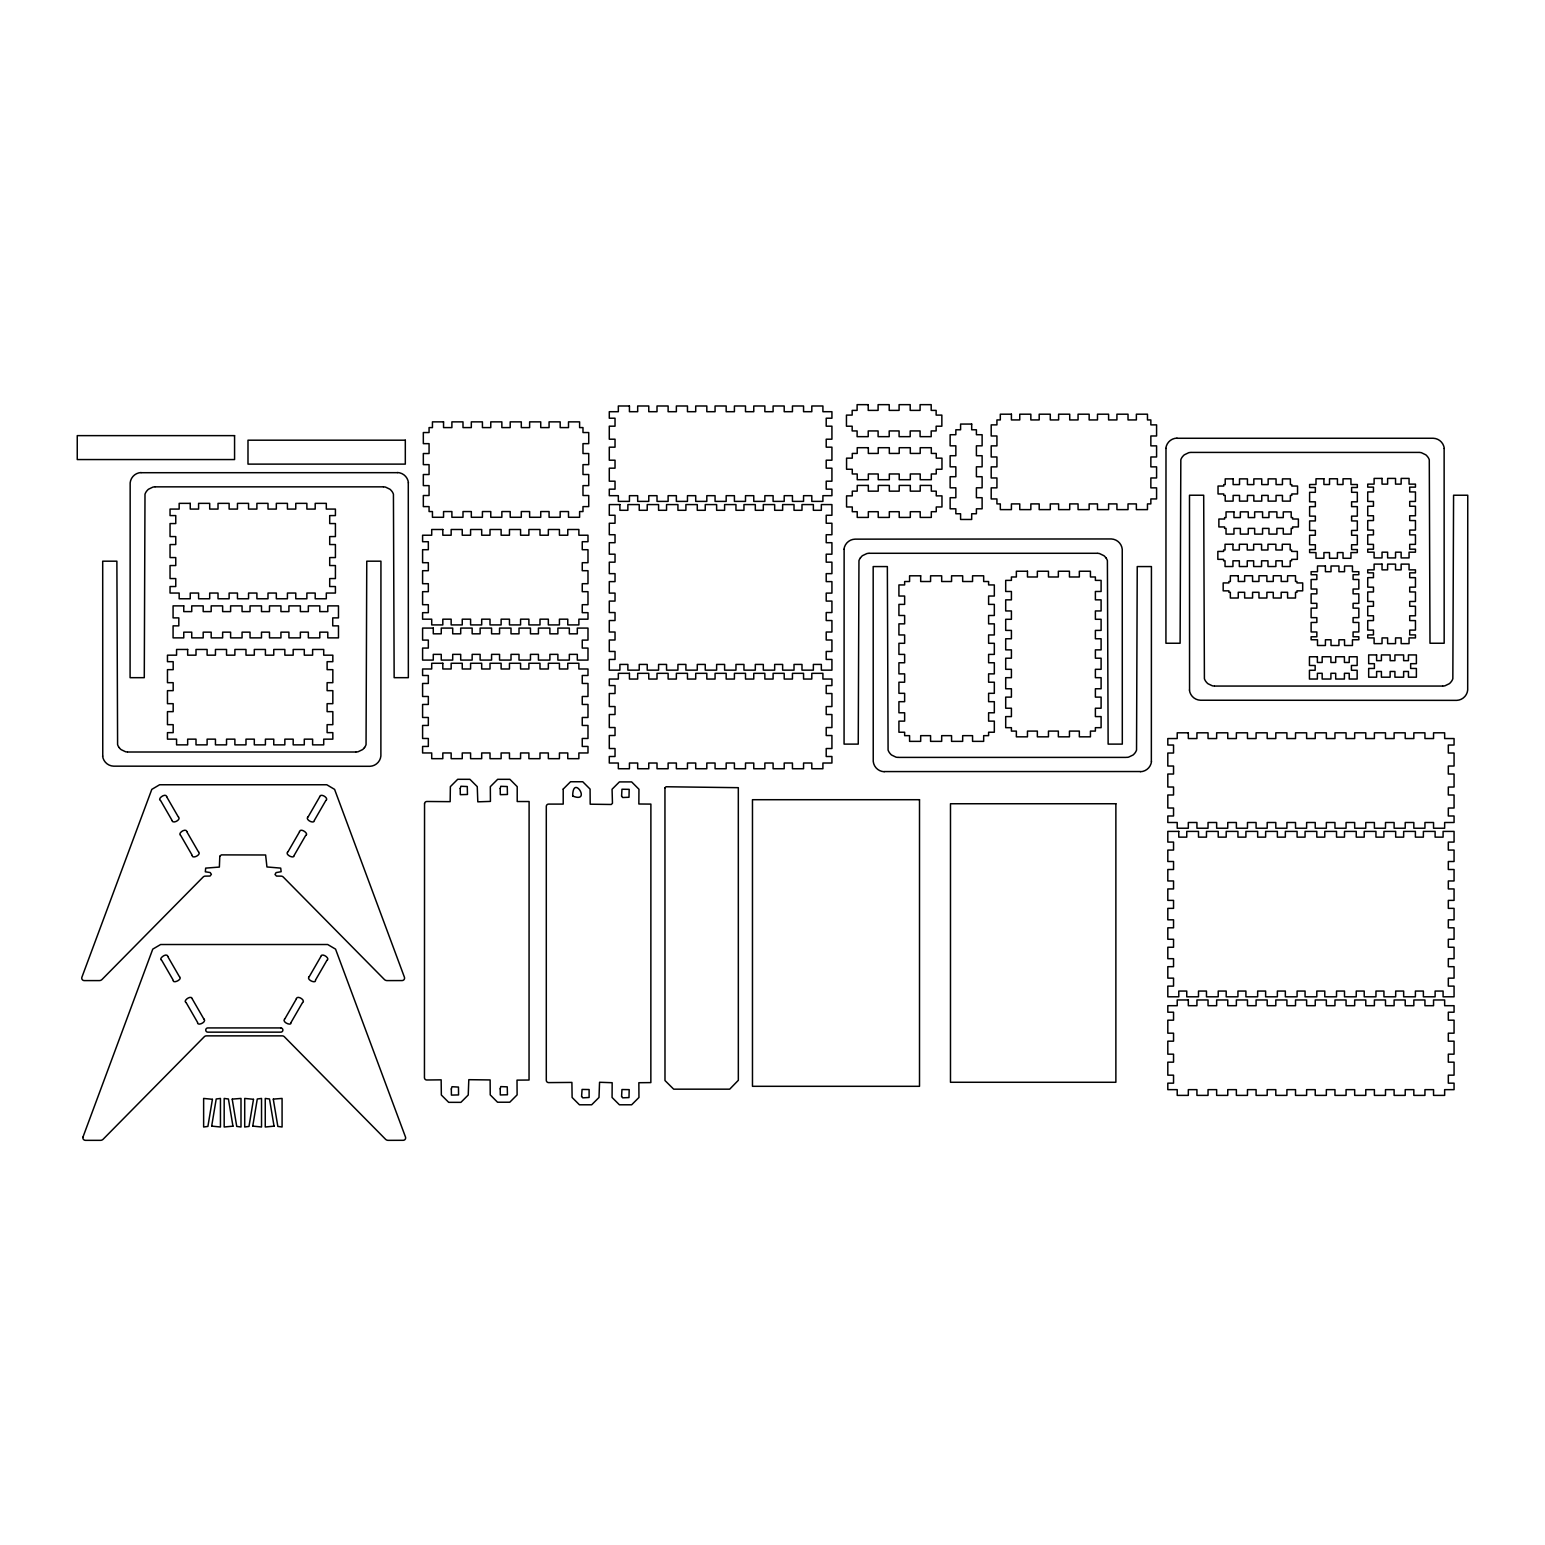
<?xml version="1.0" encoding="UTF-8"?>
<svg xmlns="http://www.w3.org/2000/svg" width="1545" height="1545" viewBox="0 0 1545 1545"><rect width="100%" height="100%" fill="white"/><g stroke="black" fill="none" stroke-linecap="round" stroke-linejoin="round"><path stroke-width="1.5" d="M294.265 855.64C293.917 859.155 284.628 854.636 287.718 851.874M291.078 1022.906C291.233 1026.17 281.654 1022.153 284.55 1019.024M299.46 831.519C300.773 827.618 308.594 833.47 306.2 835.169M296.292 998.669C297.412 994.961 305.562 1000.078 302.839 1002.454M314.388 820.839C313.577 824.142 304.983 819.622 307.841 816.957M319.603 796.602C320.723 792.933 328.718 797.857 326.246 800.329M315.528 980.592C315.817 983.702 306.258 979.993 308.981 976.691M320.723 956.336C321.959 952.55 329.703 957.977 327.463 959.986M1165.992 448.417L1165.934 643.241L1180.11 643.241L1180.824 459.792A10.506 10.506 0 0 1 1182.331 456.895L1183.47 455.601A8.671 8.671 0 0 1 1184.378 454.79L1188.704 452.704A9.733 9.733 0 0 1 1189.785 452.53L1190.712 452.434M844.13 549.286L844.072 744.111L858.247 744.111L858.962 560.661A10.506 10.506 0 0 1 860.468 557.764M1151.353 761.395L1151.431 566.571L1137.236 566.571L1136.541 750.04A10.506 10.506 0 0 1 1135.034 752.917L1133.972 754.134A8.671 8.671 0 0 1 1132.987 755.041L1128.642 757.108A9.733 9.733 0 0 1 1127.56 757.301L1126.749 757.378M82.928 1137.178L152.762 949.132L160.622 944.516L327.695 944.516L335.555 949.132L405.543 1137.178A2.414 2.414 0 0 1 403.187 1140.307L388.22 1140.345A3.862 3.862 0 0 1 385.458 1139.186L284.377 1036.772A3.071 3.071 0 0 0 282.194 1035.865L206.451 1035.865A3.071 3.071 0 0 0 204.249 1036.772L103.187 1139.186A3.862 3.862 0 0 1 100.425 1140.345L85.458 1140.345A2.607 2.607 0 0 1 82.909 1137.178M288.007 851.759L299.518 831.828M308.15 816.841L319.661 796.911M294.187 855.331L305.698 835.401M314.33 820.414L325.84 800.484M284.84 1018.908L296.35 998.978M309.29 976.594L320.8 956.664M291.02 1022.481L302.53 1002.55M315.47 980.148L326.98 960.217M356.161 751.99L356.992 751.913A9.733 9.733 0 0 0 358.17 751.72L362.496 749.634A8.671 8.671 0 0 0 363.403 748.842L364.543 747.51M860.468 557.784L861.608 556.451A8.671 8.671 0 0 1 862.516 555.64L866.842 553.573A9.733 9.733 0 0 1 867.923 553.38L868.85 553.303M364.446 747.645L364.485 747.568A10.506 10.506 0 0 0 366.049 744.632L366.764 561.183L380.939 561.183L380.881 756.007A11.491 11.491 0 0 1 369.95 766.301L113.673 766.166A11.491 11.491 0 0 1 102.607 756.026M154.886 486.868L154.056 486.926A9.733 9.733 0 0 0 152.878 487.119L148.532 489.205A8.671 8.671 0 0 0 147.644 490.016L146.659 491.136A10.506 10.506 0 0 0 144.998 494.226L144.284 677.676L130.089 677.676L130.166 482.851A11.491 11.491 0 0 1 141.097 472.538M1442.972 686.038L1443.899 685.961A9.733 9.733 0 0 0 1444.981 685.787L1449.307 683.701A8.671 8.671 0 0 0 1450.195 682.89L1451.334 681.577A10.506 10.506 0 0 0 1452.841 678.68L1453.575 495.23L1467.75 495.23L1467.692 690.055A11.491 11.491 0 0 1 1456.742 700.368L1200.465 700.233A11.491 11.491 0 0 1 1189.418 690.074M1176.942 438.278L1433.2 438.259A11.491 11.491 0 0 1 1444.266 448.398M141.097 472.712L397.374 472.673M1140.422 771.534L884.146 771.573M1191.118 452.415L1418.986 452.415M155.273 486.849L383.16 486.849M869.256 553.284L1097.124 553.284M1214.698 686.057L1442.566 686.057M127.887 752.009L355.756 752.009M898.36 757.398L1126.228 757.398M1419.391 452.434L1420.319 452.53A9.733 9.733 0 0 1 1421.4 452.704L1425.726 454.79A8.671 8.671 0 0 1 1426.634 455.582L1427.754 456.914A10.506 10.506 0 0 1 1429.28 459.792L1429.994 643.241L1444.169 643.241L1444.131 448.571M383.546 486.868L384.473 486.945A9.733 9.733 0 0 1 385.555 487.119L389.9 489.205A8.671 8.671 0 0 1 390.788 490.016L391.928 491.329A10.506 10.506 0 0 1 393.434 494.226L394.149 677.676L408.343 677.676L408.286 482.851M1097.529 553.303L1098.456 553.38A9.733 9.733 0 0 1 1099.538 553.573L1103.864 555.659A8.671 8.671 0 0 1 1104.772 556.451L1105.892 557.784M1214.177 686.038L1213.366 685.961A9.733 9.733 0 0 1 1212.284 685.787L1208.055 683.778A8.671 8.671 0 0 1 1207.051 682.89L1205.911 681.577A10.506 10.506 0 0 1 1204.405 678.68L1203.69 495.23L1189.495 495.23L1189.553 690.055M897.954 757.378L897.124 757.32A9.733 9.733 0 0 1 895.946 757.127L891.62 755.041A8.671 8.671 0 0 1 890.712 754.23L889.688 753.033A10.506 10.506 0 0 1 888.085 750.02L887.351 566.571L873.176 566.571L873.234 761.395A11.491 11.491 0 0 0 884.146 771.727M127.385 751.971L126.555 751.894A9.733 9.733 0 0 1 125.473 751.72L121.205 749.673A8.671 8.671 0 0 1 120.24 748.842L119.119 747.51M160.255 800.387C157.3 798.707 165.489 792.604 166.802 796.602M178.544 816.957C181.286 819.68 173.098 824.122 171.997 820.743M180.282 835.227C177.907 832.89 185.767 827.811 186.926 831.519M198.687 851.874C201.565 854.887 192.314 859.155 192.14 855.64M161.259 960.063C158.517 958.711 166.493 952.299 167.903 956.336M179.664 976.691C182.6 979.588 173.426 983.663 173.137 980.708M185.806 1002.454C182.87 1000.774 191.02 994.671 192.352 998.669M204.095 1019.024C206.875 1022.153 197.76 1026.17 197.548 1022.906M166.744 796.911L178.254 816.841M186.868 831.828L198.378 851.759M160.564 800.484L172.055 820.414M180.688 835.401L192.198 855.331M167.845 956.664L179.355 976.594M192.295 998.978L203.785 1018.908M161.665 960.217L173.175 980.148M186.115 1002.55L197.605 1022.481M102.762 756.007L102.704 561.183L116.879 561.183L117.594 744.632A10.506 10.506 0 0 0 119.1 747.529M1165.838 448.398A11.491 11.491 0 0 1 1176.923 438.123M397.374 472.519A11.491 11.491 0 0 1 408.44 482.832M1105.911 557.764A10.506 10.506 0 0 1 1107.398 560.661L1108.132 744.111L1122.307 744.111L1122.249 549.286A11.491 11.491 0 0 0 1111.357 538.954L855.061 539.147A11.491 11.491 0 0 0 843.976 549.267M1151.508 761.415A11.491 11.491 0 0 1 1140.422 771.708M424.547 803.786L424.45 1077.695A2.317 2.317 0 0 0 426.748 1079.994L441.155 1079.839L441.349 1095.019L448.687 1102.338L460.893 1102.357L468.232 1095.019L468.811 1079.685L490.132 1079.936L490.228 1094.884L497.548 1102.222L509.773 1102.222L517.111 1094.884L517.015 1080.129L529.047 1080.032L529.105 801.527L517.208 801.527L517.208 786.656L509.889 779.317L497.664 779.317L490.325 786.656L490.422 801.411L477.811 801.836L477.25 786.637L469.912 779.317L457.706 779.298L450.367 786.637L450.155 801.662L426.845 801.488A2.317 2.317 0 0 0 424.547 803.786M451.314 1088.955L451.43 1095.115L458.556 1094.922L458.459 1087.081L452.009 1086.714L451.314 1088.955M460.217 788.51L460.313 794.671L467.459 794.478L467.266 786.54L460.912 786.27L460.217 788.51M500.213 1088.8L500.31 1094.961L507.436 1094.768L507.243 1086.85L500.773 1086.598L500.213 1088.8M500.213 788.51L500.31 794.671L507.436 794.478L507.243 786.54L500.773 786.308L500.213 788.51M563.21 789.089L563.21 804.095L548.591 804.095A2.317 2.317 0 0 0 546.293 806.413L546.293 1080.303A2.317 2.317 0 0 0 548.591 1082.601L571.901 1082.427L572.114 1097.471L579.433 1104.791L591.658 1104.791L598.996 1097.471L599.557 1082.272L612.168 1082.717L612.071 1097.471L619.41 1104.791L631.635 1104.791L638.954 1097.471L638.857 1082.717L650.851 1082.601L650.889 804.095L638.857 803.999L638.954 789.244L631.635 781.905L619.41 781.905L612.071 789.244L612.457 803.284L611.26 804.481L590.19 804.192L590.074 789.089L582.755 781.751L570.53 781.751L563.21 789.089M232.213 1099.229L236.733 1126.421L241.001 1127L241.001 1098.437L232.233 1099.094M232.947 1126.15L224.179 1127L224.179 1098.437L228.428 1098.997L232.947 1126.189M273.291 1099.229L277.83 1126.421L282.078 1127L282.078 1098.437L273.31 1099.094M274.044 1126.15L265.257 1127L265.257 1098.437L269.506 1098.997L274.044 1126.189M572.693 796.023C591.947 803.863 572.847 773.408 572.693 795.965M581.577 1096.486L582.793 1097.858L589.109 1097.471L589.109 1089.534L582.079 1089.437L581.596 1096.351M621.573 796.177L622.654 797.529L628.989 797.259L629.182 789.341L621.959 789.244L621.592 796.061M621.573 1096.486L622.654 1097.838L628.989 1097.568L629.182 1089.631L621.959 1089.534L621.592 1096.351M212.418 1099.287L203.631 1098.437L203.631 1127L207.899 1126.421L212.399 1099.403M211.665 1126.112L220.452 1127L220.452 1098.437L216.203 1098.997L211.684 1126.054M252.762 1126.112L261.53 1127L261.53 1098.437L257.281 1098.997L252.762 1126.054M253.496 1099.287L244.709 1098.437L244.709 1127L248.977 1126.421L253.477 1099.403M219.796 856.297L219.371 867.073L205.678 868.116L205.33 871.805L210.197 872.539L211.375 874.335L210.062 876.034L205.33 876.131A3.071 3.071 0 0 0 203.129 877.039L102.047 979.453A3.862 3.862 0 0 1 99.305 980.592L84.338 980.592A2.491 2.491 0 0 1 81.827 977.425L151.796 789.379L159.599 784.763L326.806 784.763L334.589 789.379L404.5 977.444A2.491 2.491 0 0 1 402.048 980.573L387.08 980.592A3.862 3.862 0 0 1 384.338 979.453L283.256 877.039A3.071 3.071 0 0 0 281.074 876.131L276.458 876.073L275.029 874.47L276.072 872.597L281.151 871.708L280.707 868.116L266.937 866.957L265.624 854.984L221.321 854.887L219.796 856.297M664.949 787.815L664.987 1080.534L673.678 1089.167L729.703 1089.167L738.336 1080.303L738.317 787.68L666.088 786.753L664.949 787.815M868.213 404.655L857.108 404.655L857.108 410.391L852.164 410.391L852.164 415.103L846.448 415.103L846.448 426.208L852.164 426.208L852.164 430.939L857.108 430.939L857.108 436.656L868.213 436.656L868.213 430.939L878.101 430.939L878.101 436.656L889.205 436.656L889.205 430.939L899.093 430.939L899.093 436.656L910.198 436.656L910.198 430.939L920.086 430.939L920.086 436.656L931.191 436.656L931.191 430.939L936.135 430.939L936.135 426.208L941.851 426.208L941.851 415.103L936.135 415.103L936.135 410.391L931.191 410.391L931.191 404.655L920.086 404.655L920.086 410.391L910.198 410.391L910.198 404.655L899.093 404.655L899.093 410.391L889.205 410.391L889.205 404.655L878.101 404.655L878.101 410.391L868.213 410.391L868.213 404.655M629.433 405.987L618.328 405.987L618.328 411.704L609.29 411.704L609.29 418.212L615.026 418.212L615.026 426.188L609.29 426.188L609.29 439.205L615.026 439.205L615.026 447.181L609.29 447.181L609.29 460.198L615.026 460.198L615.026 468.174L609.29 468.174L609.29 481.19L615.026 481.19L615.026 489.166L609.29 489.166L609.29 495.675L618.328 495.675L618.328 501.391L629.433 501.391L629.433 495.675L637.679 495.675L637.679 501.391L648.765 501.391L648.765 495.675L657.011 495.675L657.011 501.391L668.116 501.391L668.116 495.675L676.362 495.675L676.362 501.391L687.467 501.391L687.467 495.675L695.713 495.675L695.713 501.391L706.818 501.391L706.818 495.675L715.065 495.675L715.065 501.391L726.169 501.391L726.169 495.675L734.416 495.675L734.416 501.391L745.501 501.391L745.501 495.675L753.767 495.675L753.767 501.391L764.852 501.391L764.852 495.675L773.099 495.675L773.099 501.391L784.203 501.391L784.203 495.675L792.45 495.675L792.45 501.391L803.554 501.391L803.554 495.675L811.801 495.675L811.801 501.391L822.906 501.391L822.906 495.675L831.925 495.675L831.925 489.166L826.208 489.166L826.208 481.19L831.925 481.19L831.925 468.174L826.208 468.174L826.208 460.198L831.925 460.198L831.925 447.181L826.208 447.181L826.208 439.205L831.925 439.205L831.925 426.188L826.208 426.188L826.208 418.212L831.925 418.212L831.925 411.704L822.906 411.704L822.906 405.987L811.801 405.987L811.801 411.704L803.554 411.704L803.554 405.987L792.45 405.987L792.45 411.704L784.203 411.704L784.203 405.987L773.099 405.987L773.099 411.704L764.852 411.704L764.852 405.987L753.767 405.987L753.767 411.704L745.501 411.704L745.501 405.987L734.416 405.987L734.416 411.704L726.169 411.704L726.169 405.987L715.065 405.987L715.065 411.704L706.818 411.704L706.818 405.987L695.713 405.987L695.713 411.704L687.467 411.704L687.467 405.987L676.362 405.987L676.362 411.704L668.116 411.704L668.116 405.987L657.011 405.987L657.011 411.704L648.765 411.704L648.765 405.987L637.679 405.987L637.679 411.704L629.433 411.704L629.433 405.987M1011.415 414.195L1000.31 414.195L1000.31 419.931L996.931 419.931L996.931 424.875L991.195 424.875L991.195 435.98L996.931 435.98L996.931 445.868L991.195 445.868L991.195 456.972L996.931 456.972L996.931 466.86L991.195 466.86L991.195 477.965L996.931 477.965L996.931 487.853L991.195 487.853L991.195 498.938L996.931 498.938L996.931 503.902L1000.31 503.902L1000.31 509.618L1011.415 509.618L1011.415 503.902L1019.758 503.902L1019.758 509.618L1030.843 509.618L1030.843 503.902L1039.186 503.902L1039.186 509.618L1050.291 509.618L1050.291 503.902L1058.615 503.902L1058.615 509.618L1069.719 509.618L1069.719 503.902L1078.062 503.902L1078.062 509.618L1089.148 509.618L1089.148 503.902L1097.491 503.902L1097.491 509.618L1108.595 509.618L1108.595 503.902L1116.919 503.902L1116.919 509.618L1128.024 509.618L1128.024 503.902L1136.367 503.902L1136.367 509.618L1147.471 509.618L1147.471 503.902L1150.851 503.902L1150.851 498.938L1156.587 498.938L1156.587 487.853L1150.851 487.853L1150.851 477.965L1156.587 477.965L1156.587 466.86L1150.851 466.86L1150.851 456.972L1156.587 456.972L1156.587 445.868L1150.851 445.868L1150.851 435.98L1156.587 435.98L1156.587 424.875L1150.851 424.875L1150.851 419.931L1147.471 419.931L1147.471 414.195L1136.367 414.195L1136.367 419.931L1128.024 419.931L1128.024 414.195L1116.919 414.195L1116.919 419.931L1108.595 419.931L1108.595 414.195L1097.491 414.195L1097.491 419.931L1089.148 419.931L1089.148 414.195L1078.062 414.195L1078.062 419.931L1069.719 419.931L1069.719 414.195L1058.615 414.195L1058.615 419.931L1050.291 419.931L1050.291 414.195L1039.186 414.195L1039.186 419.931L1030.843 419.931L1030.843 414.195L1019.758 414.195L1019.758 419.931L1011.415 419.931L1011.415 414.195M443.55 421.862L432.445 421.862L432.445 427.598L429.066 427.598L429.066 432.542L423.33 432.542L423.33 443.647L429.066 443.647L429.066 453.535L423.33 453.535L423.33 464.639L429.066 464.639L429.066 474.527L423.33 474.527L423.33 485.613L429.066 485.613L429.066 495.52L423.33 495.52L423.33 506.605L429.066 506.605L429.066 511.549L432.445 511.549L432.445 517.285L443.55 517.285L443.55 511.549L451.893 511.549L451.893 517.285L462.998 517.285L462.998 511.549L471.322 511.549L471.322 517.285L482.426 517.285L482.426 511.549L490.769 511.549L490.769 517.285L501.855 517.285L501.855 511.549L510.198 511.549L510.198 517.285L521.302 517.285L521.302 511.549L529.626 511.549L529.626 517.285L540.731 517.285L540.731 511.549L549.074 511.549L549.074 517.285L560.178 517.285L560.178 511.549L568.502 511.549L568.502 517.285L579.607 517.285L579.607 511.549L582.986 511.549L582.986 506.605L588.722 506.605L588.722 495.52L582.986 495.52L582.986 485.613L588.722 485.613L588.722 474.527L582.986 474.527L582.986 464.639L588.722 464.639L588.722 453.535L582.986 453.535L582.986 443.647L588.722 443.647L588.722 432.542L582.986 432.542L582.986 427.598L579.607 427.598L579.607 421.862L568.502 421.862L568.502 427.598L560.178 427.598L560.178 421.862L549.074 421.862L549.074 427.598L540.731 427.598L540.731 421.862L529.626 421.862L529.626 427.598L521.302 427.598L521.302 421.862L510.198 421.862L510.198 427.598L501.855 427.598L501.855 421.862L490.769 421.862L490.769 427.598L482.426 427.598L482.426 421.862L471.322 421.862L471.322 427.598L462.998 427.598L462.998 421.862L451.893 421.862L451.893 427.598L443.55 427.598L443.55 421.862M971.689 424.064L960.584 424.064L960.584 429.78L955.853 429.78L955.853 434.724L950.136 434.724L950.136 445.829L955.853 445.829L955.853 455.717L950.136 455.717L950.136 466.822L955.853 466.822L955.853 476.71L950.136 476.71L950.136 487.814L955.853 487.814L955.853 497.702L950.136 497.702L950.136 508.807L955.853 508.807L955.853 513.751L960.584 513.751L960.584 519.468L971.689 519.468L971.689 513.751L976.401 513.751L976.401 508.807L982.118 508.807L982.118 497.702L976.401 497.702L976.401 487.814L982.118 487.814L982.118 476.71L976.401 476.71L976.401 466.822L982.118 466.822L982.118 455.717L976.401 455.717L976.401 445.829L982.118 445.829L982.118 434.724L976.401 434.724L976.401 429.78L971.689 429.78L971.689 424.064M234.57 435.632L77.25 435.632L77.25 459.56L234.57 459.56L234.57 435.632M405.311 440.19L247.992 440.19L247.992 464.118L405.311 464.118L405.311 440.19M868.329 447.702L857.224 447.702L857.224 453.438L852.28 453.438L852.28 458.15L846.563 458.15L846.563 469.255L852.28 469.255L852.28 473.967L857.224 473.967L857.224 479.703L868.329 479.703L868.329 473.967L878.217 473.967L878.217 479.703L889.321 479.703L889.321 473.967L899.209 473.967L899.209 479.703L910.314 479.703L910.314 473.967L920.202 473.967L920.202 479.703L931.307 479.703L931.307 473.967L936.251 473.967L936.251 469.255L941.967 469.255L941.967 458.15L936.251 458.15L936.251 453.438L931.307 453.438L931.307 447.702L920.202 447.702L920.202 453.438L910.314 453.438L910.314 447.702L899.209 447.702L899.209 453.438L889.321 453.438L889.321 447.702L878.217 447.702L878.217 453.438L868.329 453.438L868.329 447.702M1382.041 478.409L1374.104 478.409L1374.104 484.126L1367.731 484.126L1367.731 487.139L1373.466 487.139L1373.466 491.947L1367.731 491.947L1367.731 501.449L1373.466 501.449L1373.466 506.258L1367.731 506.258L1367.731 515.76L1373.466 515.76L1373.466 520.568L1367.731 520.568L1367.731 530.07L1373.466 530.07L1373.466 534.879L1367.731 534.879L1367.731 544.381L1373.466 544.381L1373.466 549.19L1367.731 549.19L1367.731 552.183L1374.104 552.183L1374.104 557.919L1382.041 557.919L1382.041 552.183L1387.622 552.183L1387.622 557.919L1395.541 557.919L1395.541 552.183L1401.141 552.183L1401.141 557.919L1409.059 557.919L1409.059 552.183L1415.452 552.183L1415.452 549.19L1409.716 549.19L1409.716 544.381L1415.452 544.381L1415.452 534.879L1409.716 534.879L1409.716 530.07L1415.452 530.07L1415.452 520.568L1409.716 520.568L1409.716 515.76L1415.452 515.76L1415.452 506.258L1409.716 506.258L1409.716 501.449L1415.452 501.449L1415.452 491.947L1409.716 491.947L1409.716 487.139L1415.452 487.139L1415.452 484.126L1409.059 484.126L1409.059 478.409L1401.141 478.409L1401.141 484.126L1395.541 484.126L1395.541 478.409L1387.622 478.409L1387.622 484.126L1382.041 484.126L1382.041 478.409M1233.122 478.873L1225.204 478.873L1225.204 484.589L1223.756 484.589L1223.756 486.038L1218.039 486.038L1218.039 493.956L1223.756 493.956L1223.756 495.404L1225.204 495.404L1225.204 501.121L1233.122 501.121L1233.122 495.404L1239.515 495.404L1239.515 501.121L1247.433 501.121L1247.433 495.404L1253.825 495.404L1253.825 501.121L1261.744 501.121L1261.744 495.404L1268.136 495.404L1268.136 501.121L1276.054 501.121L1276.054 495.404L1282.447 495.404L1282.447 501.121L1290.365 501.121L1290.365 495.404L1291.813 495.404L1291.813 493.956L1297.549 493.956L1297.549 486.038L1291.813 486.038L1291.813 484.589L1290.365 484.589L1290.365 478.873L1282.447 478.873L1282.447 484.589L1276.054 484.589L1276.054 478.873L1268.136 478.873L1268.136 484.589L1261.744 484.589L1261.744 478.873L1253.825 478.873L1253.825 484.589L1247.433 484.589L1247.433 478.873L1239.515 478.873L1239.515 484.589L1233.122 484.589L1233.122 478.873M1323.91 478.776L1315.992 478.776L1315.992 484.512L1309.619 484.512L1309.619 487.505L1315.355 487.505L1315.355 492.314L1309.619 492.314L1309.619 501.816L1315.355 501.816L1315.355 506.625L1309.619 506.625L1309.619 516.127L1315.355 516.127L1315.355 520.935L1309.619 520.935L1309.619 530.437L1315.355 530.437L1315.355 535.246L1309.619 535.246L1309.619 544.748L1315.355 544.748L1315.355 549.557L1309.619 549.557L1309.619 552.569L1315.992 552.569L1315.992 558.286L1323.91 558.286L1323.91 552.569L1329.511 552.569L1329.511 558.286L1337.429 558.286L1337.429 552.569L1343.03 552.569L1343.03 558.286L1350.948 558.286L1350.948 552.569L1357.321 552.569L1357.321 549.557L1351.605 549.557L1351.605 544.748L1357.321 544.748L1357.321 535.246L1351.605 535.246L1351.605 530.437L1357.321 530.437L1357.321 520.935L1351.605 520.935L1351.605 516.127L1357.321 516.127L1357.321 506.625L1351.605 506.625L1351.605 501.816L1357.321 501.816L1357.321 492.314L1351.605 492.314L1351.605 487.505L1357.321 487.505L1357.321 484.512L1350.948 484.512L1350.948 478.776L1343.03 478.776L1343.03 484.512L1337.429 484.512L1337.429 478.776L1329.511 478.776L1329.511 484.512L1323.91 484.512L1323.91 478.776M868.329 485.42L857.224 485.42L857.224 491.155L852.28 491.155L852.28 495.868L846.563 495.868L846.563 506.972L852.28 506.972L852.28 511.704L857.224 511.704L857.224 517.421L868.329 517.421L868.329 511.704L878.217 511.704L878.217 517.421L889.321 517.421L889.321 511.704L899.209 511.704L899.209 517.421L910.314 517.421L910.314 511.704L920.202 511.704L920.202 517.421L931.307 517.421L931.307 511.704L936.251 511.704L936.251 506.972L941.967 506.972L941.967 495.868L936.251 495.868L936.251 491.155L931.307 491.155L931.307 485.42L920.202 485.42L920.202 491.155L910.314 491.155L910.314 485.42L899.209 485.42L899.209 491.155L889.321 491.155L889.321 485.42L878.217 485.42L878.217 491.155L868.329 491.155L868.329 485.42M190.247 503.361L179.162 503.361L179.162 509.078L170.047 509.078L170.047 515.586L175.763 515.586L175.763 523.562L170.047 523.562L170.047 536.578L175.763 536.578L175.763 544.555L170.047 544.555L170.047 557.571L175.763 557.571L175.763 565.547L170.047 565.547L170.047 578.564L175.763 578.564L175.763 586.54L170.047 586.54L170.047 593.048L179.162 593.048L179.162 598.765L190.247 598.765L190.247 593.048L198.59 593.048L198.59 598.765L209.695 598.765L209.695 593.048L218.019 593.048L218.019 598.765L229.123 598.765L229.123 593.048L237.466 593.048L237.466 598.765L248.552 598.765L248.552 593.048L256.895 593.048L256.895 598.765L268 598.765L268 593.048L276.323 593.048L276.323 598.765L287.428 598.765L287.428 593.048L295.771 593.048L295.771 598.765L306.876 598.765L306.876 593.048L315.199 593.048L315.199 598.765L326.304 598.765L326.304 593.048L335.419 593.048L335.419 586.54L329.703 586.54L329.703 578.564L335.419 578.564L335.419 565.547L329.703 565.547L329.703 557.571L335.419 557.571L335.419 544.555L329.703 544.555L329.703 536.578L335.419 536.578L335.419 523.562L329.703 523.562L329.703 515.586L335.419 515.586L335.419 509.078L326.304 509.078L326.304 503.361L315.199 503.361L315.199 509.078L306.876 509.078L306.876 503.361L295.771 503.361L295.771 509.078L287.428 509.078L287.428 503.361L276.323 503.361L276.323 509.078L268 509.078L268 503.361L256.895 503.361L256.895 509.078L248.552 509.078L248.552 503.361L237.466 503.361L237.466 509.078L229.123 509.078L229.123 503.361L218.019 503.361L218.019 509.078L209.695 509.078L209.695 503.361L198.59 503.361L198.59 509.078L190.247 509.078L190.247 503.361M619.893 504.578L609.29 504.578L609.29 515.277L615.026 515.277L615.026 523.253L609.29 523.253L609.29 534.724L615.026 534.724L615.026 542.701L609.29 542.701L609.29 554.191L615.026 554.191L615.026 562.168L609.29 562.168L609.29 573.639L615.026 573.639L615.026 581.615L609.29 581.615L609.29 593.106L615.026 593.106L615.026 601.082L609.29 601.082L609.29 612.554L615.026 612.554L615.026 620.53L609.29 620.53L609.29 632.021L615.026 632.021L615.026 639.997L609.29 639.997L609.29 651.469L615.026 651.469L615.026 659.445L609.29 659.445L609.29 670.144L619.893 670.144L619.893 664.427L627.869 664.427L627.869 670.144L639.224 670.144L639.224 664.427L647.22 664.427L647.22 670.144L658.576 670.144L658.576 664.427L666.552 664.427L666.552 670.144L677.927 670.144L677.927 664.427L685.903 664.427L685.903 670.144L697.278 670.144L697.278 664.427L705.254 664.427L705.254 670.144L716.629 670.144L716.629 664.427L724.605 664.427L724.605 670.144L735.961 670.144L735.961 664.427L743.956 664.427L743.956 670.144L755.312 670.144L755.312 664.427L763.307 664.427L763.307 670.144L774.663 670.144L774.663 664.427L782.639 664.427L782.639 670.144L794.014 670.144L794.014 664.427L801.99 664.427L801.99 670.144L813.365 670.144L813.365 664.427L821.341 664.427L821.341 670.144L831.925 670.144L831.925 659.445L826.208 659.445L826.208 651.469L831.925 651.469L831.925 639.997L826.208 639.997L826.208 632.021L831.925 632.021L831.925 620.53L826.208 620.53L826.208 612.554L831.925 612.554L831.925 601.082L826.208 601.082L826.208 593.106L831.925 593.106L831.925 581.615L826.208 581.615L826.208 573.639L831.925 573.639L831.925 562.168L826.208 562.168L826.208 554.191L831.925 554.191L831.925 542.701L826.208 542.701L826.208 534.724L831.925 534.724L831.925 523.253L826.208 523.253L826.208 515.277L831.925 515.277L831.925 504.578L821.341 504.578L821.341 510.294L813.365 510.294L813.365 504.578L801.99 504.578L801.99 510.294L794.014 510.294L794.014 504.578L782.639 504.578L782.639 510.294L774.663 510.294L774.663 504.578L763.307 504.578L763.307 510.294L755.312 510.294L755.312 504.578L743.956 504.578L743.956 510.294L735.961 510.294L735.961 504.578L724.605 504.578L724.605 510.294L716.629 510.294L716.629 504.578L705.254 504.578L705.254 510.294L697.278 510.294L697.278 504.578L685.903 504.578L685.903 510.294L677.927 510.294L677.927 504.578L666.552 504.578L666.552 510.294L658.576 510.294L658.576 504.578L647.22 504.578L647.22 510.294L639.224 510.294L639.224 504.578L627.869 504.578L627.869 510.294L619.893 510.294L619.893 504.578M1233.953 511.858L1226.035 511.858L1226.035 517.575L1224.586 517.575L1224.586 519.023L1218.87 519.023L1218.87 526.942L1224.586 526.942L1224.586 528.39L1226.035 528.39L1226.035 534.106L1233.953 534.106L1233.953 528.39L1240.345 528.39L1240.345 534.106L1248.263 534.106L1248.263 528.39L1254.656 528.39L1254.656 534.106L1262.574 534.106L1262.574 528.39L1268.966 528.39L1268.966 534.106L1276.885 534.106L1276.885 528.39L1283.277 528.39L1283.277 534.106L1291.195 534.106L1291.195 528.39L1292.644 528.39L1292.644 526.942L1298.379 526.942L1298.379 519.023L1292.644 519.023L1292.644 517.575L1291.195 517.575L1291.195 511.858L1283.277 511.858L1283.277 517.575L1276.885 517.575L1276.885 511.858L1268.966 511.858L1268.966 517.575L1262.574 517.575L1262.574 511.858L1254.656 511.858L1254.656 517.575L1248.263 517.575L1248.263 511.858L1240.345 511.858L1240.345 517.575L1233.953 517.575L1233.953 511.858M442.816 529.491L431.712 529.491L431.712 535.227L422.596 535.227L422.596 541.716L428.332 541.716L428.332 549.711L422.596 549.711L422.596 562.708L428.332 562.708L428.332 570.704L422.596 570.704L422.596 583.701L428.332 583.701L428.332 591.677L422.596 591.677L422.596 604.694L428.332 604.694L428.332 612.67L422.596 612.67L422.596 619.178L431.712 619.178L431.712 624.914L442.816 624.914L442.816 619.178L451.159 619.178L451.159 624.914L462.245 624.914L462.245 619.178L470.588 619.178L470.588 624.914L481.692 624.914L481.692 619.178L490.016 619.178L490.016 624.914L501.121 624.914L501.121 619.178L509.464 619.178L509.464 624.914L520.568 624.914L520.568 619.178L528.892 619.178L528.892 624.914L539.997 624.914L539.997 619.178L548.34 619.178L548.34 624.914L559.425 624.914L559.425 619.178L567.768 619.178L567.768 624.914L578.873 624.914L578.873 619.178L587.988 619.178L587.988 612.67L582.253 612.67L582.253 604.694L587.988 604.694L587.988 591.677L582.253 591.677L582.253 583.701L587.988 583.701L587.988 570.704L582.253 570.704L582.253 562.708L587.988 562.708L587.988 549.711L582.253 549.711L582.253 541.716L587.988 541.716L587.988 535.227L578.873 535.227L578.873 529.491L567.768 529.491L567.768 535.227L559.425 535.227L559.425 529.491L548.34 529.491L548.34 535.227L539.997 535.227L539.997 529.491L528.892 529.491L528.892 535.227L520.568 535.227L520.568 529.491L509.464 529.491L509.464 535.227L501.121 535.227L501.121 529.491L490.016 529.491L490.016 535.227L481.692 535.227L481.692 529.491L470.588 529.491L470.588 535.227L462.245 535.227L462.245 529.491L451.159 529.491L451.159 535.227L442.816 535.227L442.816 529.491M1232.949 544.265L1225.031 544.265L1225.031 549.981L1223.582 549.981L1223.582 551.43L1217.846 551.43L1217.846 559.348L1223.582 559.348L1223.582 560.796L1225.031 560.796L1225.031 566.532L1232.949 566.532L1232.949 560.796L1239.341 560.796L1239.341 566.532L1247.259 566.532L1247.259 560.796L1253.652 560.796L1253.652 566.532L1261.57 566.532L1261.57 560.796L1267.962 560.796L1267.962 566.532L1275.88 566.532L1275.88 560.796L1282.273 560.796L1282.273 566.532L1290.191 566.532L1290.191 560.796L1291.639 560.796L1291.639 559.348L1297.356 559.348L1297.356 551.43L1291.639 551.43L1291.639 549.981L1290.191 549.981L1290.191 544.265L1282.273 544.265L1282.273 549.981L1275.88 549.981L1275.88 544.265L1267.962 544.265L1267.962 549.981L1261.57 549.981L1261.57 544.265L1253.652 544.265L1253.652 549.981L1247.259 549.981L1247.259 544.265L1239.341 544.265L1239.341 549.981L1232.949 549.981L1232.949 544.265M1382.041 564.118L1374.104 564.118L1374.104 569.854L1367.731 569.854L1367.731 572.847L1373.466 572.847L1373.466 577.656L1367.731 577.656L1367.731 587.158L1373.466 587.158L1373.466 591.967L1367.731 591.967L1367.731 601.468L1373.466 601.468L1373.466 606.277L1367.731 606.277L1367.731 615.779L1373.466 615.779L1373.466 620.588L1367.731 620.588L1367.731 630.09L1373.466 630.09L1373.466 634.898L1367.731 634.898L1367.731 637.911L1374.104 637.911L1374.104 643.628L1382.041 643.628L1382.041 637.911L1387.622 637.911L1387.622 643.628L1395.541 643.628L1395.541 637.911L1401.141 637.911L1401.141 643.628L1409.059 643.628L1409.059 637.911L1415.452 637.911L1415.452 634.898L1409.716 634.898L1409.716 630.09L1415.452 630.09L1415.452 620.588L1409.716 620.588L1409.716 615.779L1415.452 615.779L1415.452 606.277L1409.716 606.277L1409.716 601.468L1415.452 601.468L1415.452 591.967L1409.716 591.967L1409.716 587.158L1415.452 587.158L1415.452 577.656L1409.716 577.656L1409.716 572.847L1415.452 572.847L1415.452 569.854L1409.059 569.854L1409.059 564.118L1401.141 564.118L1401.141 569.854L1395.541 569.854L1395.541 564.118L1387.622 564.118L1387.622 569.854L1382.041 569.854L1382.041 564.118M1325.417 565.991L1317.499 565.991L1317.499 571.708L1311.126 571.708L1311.126 574.721L1316.842 574.721L1316.842 579.51L1311.126 579.51L1311.126 589.031L1316.842 589.031L1316.842 593.84L1311.126 593.84L1311.126 603.342L1316.842 603.342L1316.842 608.151L1311.126 608.151L1311.126 617.652L1316.842 617.652L1316.842 622.461L1311.126 622.461L1311.126 631.963L1316.842 631.963L1316.842 636.772L1311.126 636.772L1311.126 639.765L1317.499 639.765L1317.499 645.501L1325.417 645.501L1325.417 639.765L1331.017 639.765L1331.017 645.501L1338.936 645.501L1338.936 639.765L1344.536 639.765L1344.536 645.501L1352.454 645.501L1352.454 639.765L1358.827 639.765L1358.827 636.772L1353.092 636.772L1353.092 631.963L1358.827 631.963L1358.827 622.461L1353.092 622.461L1353.092 617.652L1358.827 617.652L1358.827 608.151L1353.092 608.151L1353.092 603.342L1358.827 603.342L1358.827 593.84L1353.092 593.84L1353.092 589.031L1358.827 589.031L1358.827 579.51L1353.092 579.51L1353.092 574.721L1358.827 574.721L1358.827 571.708L1352.454 571.708L1352.454 565.991L1344.536 565.991L1344.536 571.708L1338.936 571.708L1338.936 565.991L1331.017 565.991L1331.017 571.708L1325.417 571.708L1325.417 565.991M1027.464 571.244L1016.359 571.244L1016.359 576.98L1011.415 576.98L1011.415 580.379L1005.698 580.379L1005.698 591.484L1011.415 591.484L1011.415 599.846L1005.698 599.846L1005.698 610.951L1011.415 610.951L1011.415 619.294L1005.698 619.294L1005.698 630.399L1011.415 630.399L1011.415 638.761L1005.698 638.761L1005.698 649.866L1011.415 649.866L1011.415 658.209L1005.698 658.209L1005.698 669.313L1011.415 669.313L1011.415 677.676L1005.698 677.676L1005.698 688.761L1011.415 688.761L1011.415 697.123L1005.698 697.123L1005.698 708.228L1011.415 708.228L1011.415 716.59L1005.698 716.59L1005.698 727.676L1011.415 727.676L1011.415 731.094L1016.359 731.094L1016.359 736.83L1027.464 736.83L1027.464 731.094L1037.352 731.094L1037.352 736.83L1048.456 736.83L1048.456 731.094L1058.344 731.094L1058.344 736.83L1069.449 736.83L1069.449 731.094L1079.337 731.094L1079.337 736.83L1090.442 736.83L1090.442 731.094L1095.386 731.094L1095.386 727.676L1101.102 727.676L1101.102 716.59L1095.386 716.59L1095.386 708.228L1101.102 708.228L1101.102 697.123L1095.386 697.123L1095.386 688.761L1101.102 688.761L1101.102 677.676L1095.386 677.676L1095.386 669.313L1101.102 669.313L1101.102 658.209L1095.386 658.209L1095.386 649.866L1101.102 649.866L1101.102 638.761L1095.386 638.761L1095.386 630.399L1101.102 630.399L1101.102 619.294L1095.386 619.294L1095.386 610.951L1101.102 610.951L1101.102 599.846L1095.386 599.846L1095.386 591.484L1101.102 591.484L1101.102 580.379L1095.386 580.379L1095.386 576.98L1090.442 576.98L1090.442 571.244L1079.337 571.244L1079.337 576.98L1069.449 576.98L1069.449 571.244L1058.344 571.244L1058.344 576.98L1048.456 576.98L1048.456 571.244L1037.352 571.244L1037.352 576.98L1027.464 576.98L1027.464 571.244M920.685 575.802L909.58 575.802L909.58 581.519L904.636 581.519L904.636 584.937L898.92 584.937L898.92 596.042L904.636 596.042L904.636 604.385L898.92 604.385L898.92 615.489L904.636 615.489L904.636 623.852L898.92 623.852L898.92 634.956L904.636 634.956L904.636 643.299L898.92 643.299L898.92 654.404L904.636 654.404L904.636 662.766L898.92 662.766L898.92 673.871L904.636 673.871L904.636 682.214L898.92 682.214L898.92 693.319L904.636 693.319L904.636 701.681L898.92 701.681L898.92 712.786L904.636 712.786L904.636 721.129L898.92 721.129L898.92 732.233L904.636 732.233L904.636 735.652L909.58 735.652L909.58 741.368L920.685 741.368L920.685 735.652L930.573 735.652L930.573 741.368L941.678 741.368L941.678 735.652L951.566 735.652L951.566 741.368L962.67 741.368L962.67 735.652L972.558 735.652L972.558 741.368L983.663 741.368L983.663 735.652L988.607 735.652L988.607 732.233L994.323 732.233L994.323 721.129L988.607 721.129L988.607 712.786L994.323 712.786L994.323 701.681L988.607 701.681L988.607 693.319L994.323 693.319L994.323 682.214L988.607 682.214L988.607 673.871L994.323 673.871L994.323 662.766L988.607 662.766L988.607 654.404L994.323 654.404L994.323 643.299L988.607 643.299L988.607 634.956L994.323 634.956L994.323 623.852L988.607 623.852L988.607 615.489L994.323 615.489L994.323 604.385L988.607 604.385L988.607 596.042L994.323 596.042L994.323 584.937L988.607 584.937L988.607 581.519L983.663 581.519L983.663 575.802L972.558 575.802L972.558 581.519L962.67 581.519L962.67 575.802L951.566 575.802L951.566 581.519L941.678 581.519L941.678 575.802L930.573 575.802L930.573 581.519L920.685 581.519L920.685 575.802M1238.26 575.744L1230.341 575.744L1230.341 581.48L1228.893 581.48L1228.893 582.928L1223.177 582.928L1223.177 590.847L1228.893 590.847L1228.893 592.295L1230.341 592.295L1230.341 598.012L1238.26 598.012L1238.26 592.295L1244.652 592.295L1244.652 598.012L1252.57 598.012L1252.57 592.295L1258.963 592.295L1258.963 598.012L1266.881 598.012L1266.881 592.295L1273.273 592.295L1273.273 598.012L1281.191 598.012L1281.191 592.295L1287.584 592.295L1287.584 598.012L1295.502 598.012L1295.502 592.295L1296.95 592.295L1296.95 590.847L1302.686 590.847L1302.686 582.928L1296.95 582.928L1296.95 581.48L1295.502 581.48L1295.502 575.744L1287.584 575.744L1287.584 581.48L1281.191 581.48L1281.191 575.744L1273.273 575.744L1273.273 581.48L1266.881 581.48L1266.881 575.744L1258.963 575.744L1258.963 581.48L1252.57 581.48L1252.57 575.744L1244.652 575.744L1244.652 581.48L1238.26 581.48L1238.26 575.744M183.758 605.872L173.079 605.872L173.079 617.884L178.814 617.884L178.814 625.86L173.079 625.86L173.079 637.873L183.758 637.873L183.758 632.156L191.734 632.156L191.734 637.873L203.187 637.873L203.187 632.156L211.182 632.156L211.182 637.873L222.635 637.873L222.635 632.156L230.611 632.156L230.611 637.873L242.063 637.873L242.063 632.156L250.039 632.156L250.039 637.873L261.491 637.873L261.491 632.156L269.487 632.156L269.487 637.873L280.939 637.873L280.939 632.156L288.915 632.156L288.915 637.873L300.367 637.873L300.367 632.156L308.343 632.156L308.343 637.873L319.796 637.873L319.796 632.156L327.791 632.156L327.791 637.873L338.471 637.873L338.471 625.86L332.735 625.86L332.735 617.884L338.471 617.884L338.471 605.872L327.791 605.872L327.791 611.608L319.796 611.608L319.796 605.872L308.343 605.872L308.343 611.608L300.367 611.608L300.367 605.872L288.915 605.872L288.915 611.608L280.939 611.608L280.939 605.872L269.487 605.872L269.487 611.608L261.491 611.608L261.491 605.872L250.039 605.872L250.039 611.608L242.063 611.608L242.063 605.872L230.611 605.872L230.611 611.608L222.635 611.608L222.635 605.872L211.182 605.872L211.182 611.608L203.187 611.608L203.187 605.872L191.734 605.872L191.734 611.608L183.758 611.608L183.758 605.872M433.276 628.081L422.596 628.081L422.596 640.093L428.332 640.093L428.332 648.07L422.596 648.07L422.596 660.082L433.276 660.082L433.276 654.365L441.252 654.365L441.252 660.082L452.704 660.082L452.704 654.365L460.7 654.365L460.7 660.082L472.152 660.082L472.152 654.365L480.128 654.365L480.128 660.082L491.58 660.082L491.58 654.365L499.556 654.365L499.556 660.082L511.009 660.082L511.009 654.365L519.004 654.365L519.004 660.082L530.456 660.082L530.456 654.365L538.433 654.365L538.433 660.082L549.885 660.082L549.885 654.365L557.88 654.365L557.88 660.082L569.332 660.082L569.332 654.365L577.309 654.365L577.309 660.082L587.988 660.082L587.988 648.07L582.253 648.07L582.253 640.093L587.988 640.093L587.988 628.081L577.309 628.081L577.309 633.817L569.332 633.817L569.332 628.081L557.88 628.081L557.88 633.817L549.885 633.817L549.885 628.081L538.433 628.081L538.433 633.817L530.456 633.817L530.456 628.081L519.004 628.081L519.004 633.817L511.009 633.817L511.009 628.081L499.556 628.081L499.556 633.817L491.58 633.817L491.58 628.081L480.128 628.081L480.128 633.817L472.152 633.817L472.152 628.081L460.7 628.081L460.7 633.817L452.704 633.817L452.704 628.081L441.252 628.081L441.252 633.817L433.276 633.817L433.276 628.081M187.66 649.46L176.574 649.46L176.574 655.177L167.459 655.177L167.459 661.685L173.175 661.685L173.175 669.661L167.459 669.661L167.459 682.678L173.175 682.678L173.175 690.654L167.459 690.654L167.459 703.67L173.175 703.67L173.175 711.646L167.459 711.646L167.459 724.663L173.175 724.663L173.175 732.639L167.459 732.639L167.459 739.147L176.574 739.147L176.574 744.864L187.66 744.864L187.66 739.147L196.003 739.147L196.003 744.864L207.107 744.864L207.107 739.147L215.45 739.147L215.45 744.864L226.536 744.864L226.536 739.147L234.879 739.147L234.879 744.864L245.983 744.864L245.983 739.147L254.307 739.147L254.307 744.864L265.412 744.864L265.412 739.147L273.755 739.147L273.755 744.864L284.84 744.864L284.84 739.147L293.183 739.147L293.183 744.864L304.288 744.864L304.288 739.147L312.611 739.147L312.611 744.864L323.716 744.864L323.716 739.147L332.832 739.147L332.832 732.639L327.115 732.639L327.115 724.663L332.832 724.663L332.832 711.646L327.115 711.646L327.115 703.67L332.832 703.67L332.832 690.654L327.115 690.654L327.115 682.678L332.832 682.678L332.832 669.661L327.115 669.661L327.115 661.685L332.832 661.685L332.832 655.177L323.716 655.177L323.716 649.46L312.611 649.46L312.611 655.177L304.288 655.177L304.288 649.46L293.183 649.46L293.183 655.177L284.84 655.177L284.84 649.46L273.755 649.46L273.755 655.177L265.412 655.177L265.412 649.46L254.307 649.46L254.307 655.177L245.983 655.177L245.983 649.46L234.879 649.46L234.879 655.177L226.536 655.177L226.536 649.46L215.45 649.46L215.45 655.177L207.107 655.177L207.107 649.46L196.003 649.46L196.003 655.177L187.66 655.177L187.66 649.46M1376.614 654.925L1368.677 654.925L1368.677 663.674L1374.393 663.674L1374.393 668.464L1368.677 668.464L1368.677 677.193L1376.614 677.193L1376.614 671.476L1381.404 671.476L1381.404 677.193L1390.133 677.193L1390.133 671.476L1394.923 671.476L1394.923 677.193L1403.632 677.193L1403.632 671.476L1408.441 671.476L1408.441 677.193L1416.379 677.193L1416.379 668.464L1410.662 668.464L1410.662 663.674L1416.379 663.674L1416.379 654.925L1408.441 654.925L1408.441 660.661L1403.632 660.661L1403.632 654.925L1394.923 654.925L1394.923 660.661L1390.133 660.661L1390.133 654.925L1381.404 654.925L1381.404 660.661L1376.614 660.661L1376.614 654.925M1317.383 656.76L1309.445 656.76L1309.445 665.489L1315.162 665.489L1315.162 670.279L1309.445 670.279L1309.445 679.028L1317.383 679.028L1317.383 673.292L1322.172 673.292L1322.172 679.028L1330.902 679.028L1330.902 673.292L1335.691 673.292L1335.691 679.028L1344.42 679.028L1344.42 673.292L1349.21 673.292L1349.21 679.028L1357.147 679.028L1357.147 670.279L1351.431 670.279L1351.431 665.489L1357.147 665.489L1357.147 656.76L1349.21 656.76L1349.21 662.477L1344.42 662.477L1344.42 656.76L1335.691 656.76L1335.691 662.477L1330.902 662.477L1330.902 656.76L1322.172 656.76L1322.172 662.477L1317.383 662.477L1317.383 656.76M442.816 663.269L431.712 663.269L431.712 668.985L422.596 668.985L422.596 675.493L428.332 675.493L428.332 683.469L422.596 683.469L422.596 696.486L428.332 696.486L428.332 704.462L422.596 704.462L422.596 717.479L428.332 717.479L428.332 725.455L422.596 725.455L422.596 738.471L428.332 738.471L428.332 746.447L422.596 746.447L422.596 752.956L431.712 752.956L431.712 758.672L442.816 758.672L442.816 752.956L451.159 752.956L451.159 758.672L462.245 758.672L462.245 752.956L470.588 752.956L470.588 758.672L481.692 758.672L481.692 752.956L490.016 752.956L490.016 758.672L501.121 758.672L501.121 752.956L509.464 752.956L509.464 758.672L520.568 758.672L520.568 752.956L528.892 752.956L528.892 758.672L539.997 758.672L539.997 752.956L548.34 752.956L548.34 758.672L559.425 758.672L559.425 752.956L567.768 752.956L567.768 758.672L578.873 758.672L578.873 752.956L587.988 752.956L587.988 746.447L582.253 746.447L582.253 738.471L587.988 738.471L587.988 725.455L582.253 725.455L582.253 717.479L587.988 717.479L587.988 704.462L582.253 704.462L582.253 696.486L587.988 696.486L587.988 683.469L582.253 683.469L582.253 675.493L587.988 675.493L587.988 668.985L578.873 668.985L578.873 663.269L567.768 663.269L567.768 668.985L559.425 668.985L559.425 663.269L548.34 663.269L548.34 668.985L539.997 668.985L539.997 663.269L528.892 663.269L528.892 668.985L520.568 668.985L520.568 663.269L509.464 663.269L509.464 668.985L501.121 668.985L501.121 663.269L490.016 663.269L490.016 668.985L481.692 668.985L481.692 663.269L470.588 663.269L470.588 668.985L462.245 668.985L462.245 663.269L451.159 663.269L451.159 668.985L442.816 668.985L442.816 663.269M629.433 673.33L618.328 673.33L618.328 679.047L609.29 679.047L609.29 685.555L615.026 685.555L615.026 693.531L609.29 693.531L609.29 706.548L615.026 706.548L615.026 714.524L609.29 714.524L609.29 727.541L615.026 727.541L615.026 735.517L609.29 735.517L609.29 748.533L615.026 748.533L615.026 756.509L609.29 756.509L609.29 763.018L618.328 763.018L618.328 768.734L629.433 768.734L629.433 763.018L637.679 763.018L637.679 768.734L648.765 768.734L648.765 763.018L657.011 763.018L657.011 768.734L668.116 768.734L668.116 763.018L676.362 763.018L676.362 768.734L687.467 768.734L687.467 763.018L695.713 763.018L695.713 768.734L706.818 768.734L706.818 763.018L715.065 763.018L715.065 768.734L726.169 768.734L726.169 763.018L734.416 763.018L734.416 768.734L745.501 768.734L745.501 763.018L753.767 763.018L753.767 768.734L764.852 768.734L764.852 763.018L773.099 763.018L773.099 768.734L784.203 768.734L784.203 763.018L792.45 763.018L792.45 768.734L803.554 768.734L803.554 763.018L811.801 763.018L811.801 768.734L822.906 768.734L822.906 763.018L831.925 763.018L831.925 756.509L826.208 756.509L826.208 748.533L831.925 748.533L831.925 735.517L826.208 735.517L826.208 727.541L831.925 727.541L831.925 714.524L826.208 714.524L826.208 706.548L831.925 706.548L831.925 693.531L826.208 693.531L826.208 685.555L831.925 685.555L831.925 679.047L822.906 679.047L822.906 673.33L811.801 673.33L811.801 679.047L803.554 679.047L803.554 673.33L792.45 673.33L792.45 679.047L784.203 679.047L784.203 673.33L773.099 673.33L773.099 679.047L764.852 679.047L764.852 673.33L753.767 673.33L753.767 679.047L745.501 679.047L745.501 673.33L734.416 673.33L734.416 679.047L726.169 679.047L726.169 673.33L715.065 673.33L715.065 679.047L706.818 679.047L706.818 673.33L695.713 673.33L695.713 679.047L687.467 679.047L687.467 673.33L676.362 673.33L676.362 679.047L668.116 679.047L668.116 673.33L657.011 673.33L657.011 679.047L648.765 679.047L648.765 673.33L637.679 673.33L637.679 679.047L629.433 679.047L629.433 673.33M1188.317 732.813L1177.213 732.813L1177.213 738.549L1167.808 738.549L1167.808 745.038L1173.543 745.038L1173.543 753.033L1167.808 753.033L1167.808 766.03L1173.543 766.03L1173.543 774.026L1167.808 774.026L1167.808 787.023L1173.543 787.023L1173.543 794.999L1167.808 794.999L1167.808 808.016L1173.543 808.016L1173.543 815.992L1167.808 815.992L1167.808 822.5L1177.213 822.5L1177.213 828.236L1188.317 828.236L1188.317 822.5L1196.931 822.5L1196.931 828.236L1208.035 828.236L1208.035 822.5L1216.649 822.5L1216.649 828.236L1227.754 828.236L1227.754 822.5L1236.367 822.5L1236.367 828.236L1247.472 828.236L1247.472 822.5L1256.085 822.5L1256.085 828.236L1267.19 828.236L1267.19 822.5L1275.803 822.5L1275.803 828.236L1286.908 828.236L1286.908 822.5L1295.521 822.5L1295.521 828.236L1306.626 828.236L1306.626 822.5L1315.239 822.5L1315.239 828.236L1326.344 828.236L1326.344 822.5L1334.957 822.5L1334.957 828.236L1346.062 828.236L1346.062 822.5L1354.675 822.5L1354.675 828.236L1365.78 828.236L1365.78 822.5L1374.393 822.5L1374.393 828.236L1385.498 828.236L1385.498 822.5L1394.111 822.5L1394.111 828.236L1405.216 828.236L1405.216 822.5L1413.83 822.5L1413.83 828.236L1424.934 828.236L1424.934 822.5L1433.548 822.5L1433.548 828.236L1444.652 828.236L1444.652 822.5L1454.057 822.5L1454.057 815.992L1448.322 815.992L1448.322 808.016L1454.057 808.016L1454.057 794.999L1448.322 794.999L1448.322 787.023L1454.057 787.023L1454.057 774.026L1448.322 774.026L1448.322 766.03L1454.057 766.03L1454.057 753.033L1448.322 753.033L1448.322 745.038L1454.057 745.038L1454.057 738.549L1444.652 738.549L1444.652 732.813L1433.548 732.813L1433.548 738.549L1424.934 738.549L1424.934 732.813L1413.83 732.813L1413.83 738.549L1405.216 738.549L1405.216 732.813L1394.111 732.813L1394.111 738.549L1385.498 738.549L1385.498 732.813L1374.393 732.813L1374.393 738.549L1365.78 738.549L1365.78 732.813L1354.675 732.813L1354.675 738.549L1346.062 738.549L1346.062 732.813L1334.957 732.813L1334.957 738.549L1326.344 738.549L1326.344 732.813L1315.239 732.813L1315.239 738.549L1306.626 738.549L1306.626 732.813L1295.521 732.813L1295.521 738.549L1286.908 738.549L1286.908 732.813L1275.803 732.813L1275.803 738.549L1267.19 738.549L1267.19 732.813L1256.085 732.813L1256.085 738.549L1247.472 738.549L1247.472 732.813L1236.367 732.813L1236.367 738.549L1227.754 738.549L1227.754 732.813L1216.649 732.813L1216.649 738.549L1208.035 738.549L1208.035 732.813L1196.931 732.813L1196.931 738.549L1188.317 738.549L1188.317 732.813M919.507 799.711L752.473 799.711L752.473 1086.309L919.507 1086.309L919.507 799.711M1115.876 803.748L950.484 803.748L950.484 1082.272L1115.876 1082.272L1115.876 803.748M1178.777 831.403L1167.808 831.403L1167.808 842.083L1173.543 842.083L1173.543 850.059L1167.808 850.059L1167.808 861.511L1173.543 861.511L1173.543 869.507L1167.808 869.507L1167.808 880.959L1173.543 880.959L1173.543 888.935L1167.808 888.935L1167.808 900.387L1173.543 900.387L1173.543 908.363L1167.808 908.363L1167.808 919.816L1173.543 919.816L1173.543 927.811L1167.808 927.811L1167.808 939.263L1173.543 939.263L1173.543 947.24L1167.808 947.24L1167.808 958.692L1173.543 958.692L1173.543 966.687L1167.808 966.687L1167.808 978.139L1173.543 978.139L1173.543 986.116L1167.808 986.116L1167.808 996.795L1178.777 996.795L1178.777 991.06L1186.753 991.06L1186.753 996.795L1198.495 996.795L1198.495 991.06L1206.471 991.06L1206.471 996.795L1218.213 996.795L1218.213 991.06L1226.189 991.06L1226.189 996.795L1237.931 996.795L1237.931 991.06L1245.907 991.06L1245.907 996.795L1257.649 996.795L1257.649 991.06L1265.625 991.06L1265.625 996.795L1277.367 996.795L1277.367 991.06L1285.343 991.06L1285.343 996.795L1297.085 996.795L1297.085 991.06L1305.062 991.06L1305.062 996.795L1316.803 996.795L1316.803 991.06L1324.78 991.06L1324.78 996.795L1336.522 996.795L1336.522 991.06L1344.498 991.06L1344.498 996.795L1356.24 996.795L1356.24 991.06L1364.216 991.06L1364.216 996.795L1375.958 996.795L1375.958 991.06L1383.934 991.06L1383.934 996.795L1395.676 996.795L1395.676 991.06L1403.652 991.06L1403.652 996.795L1415.394 996.795L1415.394 991.06L1423.37 991.06L1423.37 996.795L1435.112 996.795L1435.112 991.06L1443.088 991.06L1443.088 996.795L1454.057 996.795L1454.057 986.116L1448.322 986.116L1448.322 978.139L1454.057 978.139L1454.057 966.687L1448.322 966.687L1448.322 958.692L1454.057 958.692L1454.057 947.24L1448.322 947.24L1448.322 939.263L1454.057 939.263L1454.057 927.811L1448.322 927.811L1448.322 919.816L1454.057 919.816L1454.057 908.363L1448.322 908.363L1448.322 900.387L1454.057 900.387L1454.057 888.935L1448.322 888.935L1448.322 880.959L1454.057 880.959L1454.057 869.507L1448.322 869.507L1448.322 861.511L1454.057 861.511L1454.057 850.059L1448.322 850.059L1448.322 842.083L1454.057 842.083L1454.057 831.403L1443.088 831.403L1443.088 837.139L1435.112 837.139L1435.112 831.403L1423.37 831.403L1423.37 837.139L1415.394 837.139L1415.394 831.403L1403.652 831.403L1403.652 837.139L1395.676 837.139L1395.676 831.403L1383.934 831.403L1383.934 837.139L1375.958 837.139L1375.958 831.403L1364.216 831.403L1364.216 837.139L1356.24 837.139L1356.24 831.403L1344.498 831.403L1344.498 837.139L1336.522 837.139L1336.522 831.403L1324.78 831.403L1324.78 837.139L1316.803 837.139L1316.803 831.403L1305.062 831.403L1305.062 837.139L1297.085 837.139L1297.085 831.403L1285.343 831.403L1285.343 837.139L1277.367 837.139L1277.367 831.403L1265.625 831.403L1265.625 837.139L1257.649 837.139L1257.649 831.403L1245.907 831.403L1245.907 837.139L1237.931 837.139L1237.931 831.403L1226.189 831.403L1226.189 837.139L1218.213 837.139L1218.213 831.403L1206.471 831.403L1206.471 837.139L1198.495 837.139L1198.495 831.403L1186.753 831.403L1186.753 837.139L1178.777 837.139L1178.777 831.403M1188.317 999.963L1177.213 999.963L1177.213 1005.698L1167.808 1005.698L1167.808 1012.207L1173.543 1012.207L1173.543 1020.183L1167.808 1020.183L1167.808 1033.18L1173.543 1033.18L1173.543 1041.176L1167.808 1041.176L1167.808 1054.173L1173.543 1054.173L1173.543 1062.168L1167.808 1062.168L1167.808 1075.166L1173.543 1075.166L1173.543 1083.161L1167.808 1083.161L1167.808 1089.65L1177.213 1089.65L1177.213 1095.386L1188.317 1095.386L1188.317 1089.65L1196.931 1089.65L1196.931 1095.386L1208.035 1095.386L1208.035 1089.65L1216.649 1089.65L1216.649 1095.386L1227.754 1095.386L1227.754 1089.65L1236.367 1089.65L1236.367 1095.386L1247.472 1095.386L1247.472 1089.65L1256.085 1089.65L1256.085 1095.386L1267.19 1095.386L1267.19 1089.65L1275.803 1089.65L1275.803 1095.386L1286.908 1095.386L1286.908 1089.65L1295.521 1089.65L1295.521 1095.386L1306.626 1095.386L1306.626 1089.65L1315.239 1089.65L1315.239 1095.386L1326.344 1095.386L1326.344 1089.65L1334.957 1089.65L1334.957 1095.386L1346.062 1095.386L1346.062 1089.65L1354.675 1089.65L1354.675 1095.386L1365.78 1095.386L1365.78 1089.65L1374.393 1089.65L1374.393 1095.386L1385.498 1095.386L1385.498 1089.65L1394.111 1089.65L1394.111 1095.386L1405.216 1095.386L1405.216 1089.65L1413.83 1089.65L1413.83 1095.386L1424.934 1095.386L1424.934 1089.65L1433.548 1089.65L1433.548 1095.386L1444.652 1095.386L1444.652 1089.65L1454.057 1089.65L1454.057 1083.161L1448.322 1083.161L1448.322 1075.166L1454.057 1075.166L1454.057 1062.168L1448.322 1062.168L1448.322 1054.173L1454.057 1054.173L1454.057 1041.176L1448.322 1041.176L1448.322 1033.18L1454.057 1033.18L1454.057 1020.183L1448.322 1020.183L1448.322 1012.207L1454.057 1012.207L1454.057 1005.698L1444.652 1005.698L1444.652 999.963L1433.548 999.963L1433.548 1005.698L1424.934 1005.698L1424.934 999.963L1413.83 999.963L1413.83 1005.698L1405.216 1005.698L1405.216 999.963L1394.111 999.963L1394.111 1005.698L1385.498 1005.698L1385.498 999.963L1374.393 999.963L1374.393 1005.698L1365.78 1005.698L1365.78 999.963L1354.675 999.963L1354.675 1005.698L1346.062 1005.698L1346.062 999.963L1334.957 999.963L1334.957 1005.698L1326.344 1005.698L1326.344 999.963L1315.239 999.963L1315.239 1005.698L1306.626 1005.698L1306.626 999.963L1295.521 999.963L1295.521 1005.698L1286.908 1005.698L1286.908 999.963L1275.803 999.963L1275.803 1005.698L1267.19 1005.698L1267.19 999.963L1256.085 999.963L1256.085 1005.698L1247.472 1005.698L1247.472 999.963L1236.367 999.963L1236.367 1005.698L1227.754 1005.698L1227.754 999.963L1216.649 999.963L1216.649 1005.698L1208.035 1005.698L1208.035 999.963L1196.931 999.963L1196.931 1005.698L1188.317 1005.698L1188.317 999.963M280.784 1027.927L207.86 1027.927A2.124 2.124 0 0 0 205.736 1030.032A2.124 2.124 0 0 0 207.86 1032.157L280.784 1032.157A2.124 2.124 0 0 0 282.889 1030.032A2.124 2.124 0 0 0 280.784 1027.927"/></g></svg>
